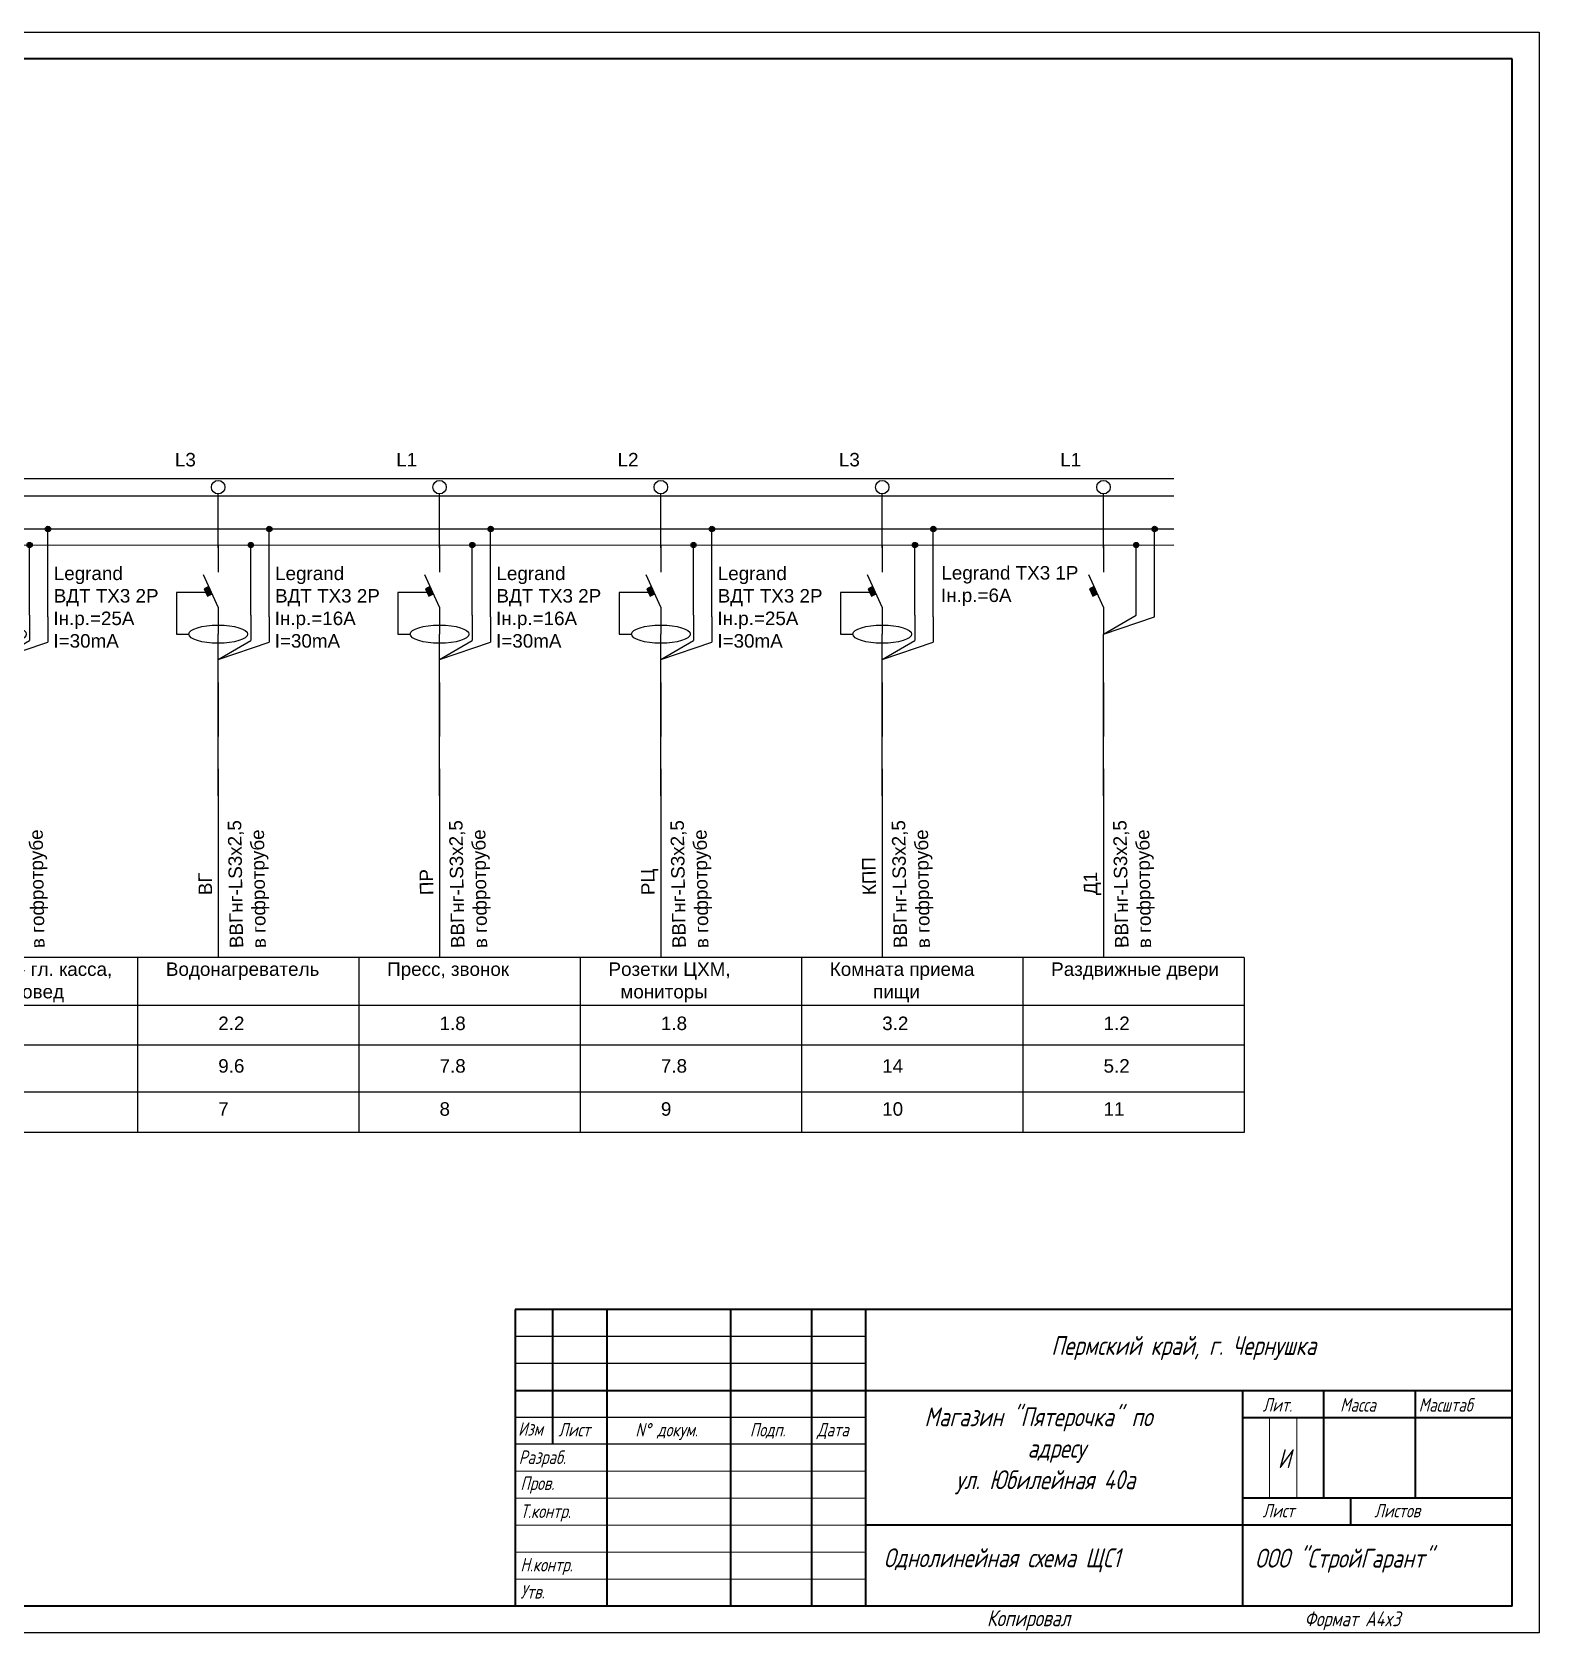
# Model space of a CAD drawing. Header units: millimetres. Extents: x 704 to 1334, y 505 to 802.
# Drawn here: x 1053.9 to 1333.6, y 504.9 to 801.9 of the extents above; entities that cross this region are included whole.
import ezdxf
from ezdxf.enums import TextEntityAlignment as Align

# ---------------------------------------------------------------- set-up
doc = ezdxf.new("R2010")
doc.units = ezdxf.units.MM
doc.layers.add('KONTUR', color=7, linetype='Continuous')
for name, color, linetype, lineweight in [('Основная', 7, 'Continuous', 40), ('текст', 7, 'Continuous', 30), ('тонкая', 7, 'Continuous', 20)]:
    doc.layers.add(name, color=color, linetype=linetype, lineweight=lineweight)
doc.styles.get("Standard").update_dxf_attribs({"font": 'arial.ttf'})
doc.styles.add('стиль1', font='romans.shx', dxfattribs={"width": 0.75, "oblique": 15, "height": 3.5})

# ---------------------------------------------------------------- blocks, each defined once
blk = doc.blocks.new('*U2')
for p, q in [((-11.38, 1.63), (451.74, 1.63)), ((-11.38, -1.63), (451.74, -1.63)), ((-11.38, -7.75), (451.74, -7.73)), ((-11.38, -10.75), (451.74, -10.73))]:
    blk.add_line(p, q)
at = {"char_height": 2.5, "attachment_point": 1}
for s, insert in [('N', (-17.4, -6.18)), ('PE', (-17.78, -10.21))]:
    blk.add_mtext_dynamic_manual_height_columns(s, width=0.9388, gutter_width=12.5, heights=[0], dxfattribs=dict(at, insert=insert))
blk = doc.blocks.new('*U12')
h = blk.add_hatch(color=256)
h.dxf.hatch_style = 1
h.paths.add_polyline_path([(8.98, -7.75, 1), (9.98, -7.75, 1)])
h = blk.add_hatch(color=256)
h.dxf.hatch_style = 1
h.paths.add_polyline_path([(5.56, -10.75, 1), (6.56, -10.75, 1)])
h = blk.add_hatch(color=256)
h.dxf.hatch_style = 1
h.paths.add_polyline_path([(-1.74, -18.47), (-2.58, -18.86), (-1.97, -20.2), (-1.12, -19.81)])
for p, q in [((0, -11.25), (0, -1.25)), ((9.48, -24.08), (9.48, -8.25)), ((0, -10.76), (0, -15.76)), ((6.06, -23.77), (6.06, -11.25)), ((0, -22.27), (-2.75, -16.27)), ((-2.28, -19.53), (-7.74, -19.53)), ((-7.74, -19.53), (-7.74, -27.27)), ((0, -22.27), (0, -27.27)), ((6.06, -23.77), (6.06, -28.46)), ((9.48, -24.08), (9.48, -28.78)), ((-7.74, -27.27), (-5.46, -27.27)), ((0.01, -41.25), (0, -27.27)), ((0, -31.96), (6.06, -28.46)), ((0, -31.96), (9.48, -28.78)), ((0.01, -36.25), (0.01, -46.25)), ((0.01, -57.27), (0.01, -41.25)), ((0.01, -52.27), (0.01, -57.27)), ((0.01, -57.27), (0.01, -87.24))]:
    blk.add_line(p, q)
at = {"linetype": 'Continuous'}
for p, q in [((-1.72, -18.46), (-2.58, -18.86)), ((-2.58, -18.86), (-1.97, -20.2)), ((-1.97, -20.2), (-1.11, -19.81)), ((-1.97, -20.2), (-1.97, -20.2))]:
    blk.add_line(p, q, dxfattribs=at)
for centre, radius in [((0, 0), 1.25), ((9.48, -7.75), 0.5), ((6.06, -10.75), 0.5)]:
    blk.add_circle(centre, radius)
blk.add_ellipse((0, -27.27), major_axis=(-5.46, 0), ratio=0.309309)
for tag, p in [('Подключение', (-8.04, 3.85)), ('УЗО1_001', (-30.51, -17.24)), ('УЗО1_002', (-30.51, -21.42)), ('УЗО1_003', (-30.58, -25.59)), ('УЗО1_004', (-30.58, -29.77)), ('Обозначение_001', (-9.72, -90.67)), ('Обозначение_002', (-9.45, -94.88)), ('ТокРасч', (0.01, -108.63)), ('Колонка', (0.01, -116.61))]:
    blk.add_attdef(tag, p, '', height=2.5)
for tag, p in [('Длина', (2.43, -53.61)), ('Маркер', (-3.63, -75.71)), ('Способ', (6.35, -85.54)), ('Марка', (2.14, -85.54))]:
    blk.add_attdef(tag, text='', height=2.5, rotation=90.9399).set_placement(p, align=Align.TOP_LEFT)
blk.add_attdef('Мощность', text='', height=2.5).set_placement((0.01, -98.22), align=Align.TOP_LEFT)
blk = doc.blocks.new('*U13')
h = blk.add_hatch(color=256)
h.dxf.hatch_style = 1
h.paths.add_polyline_path([(8.98, -7.75, 1), (9.98, -7.75, 1)])
h = blk.add_hatch(color=256)
h.dxf.hatch_style = 1
h.paths.add_polyline_path([(5.56, -10.75, 1), (6.56, -10.75, 1)])
h = blk.add_hatch(color=256)
h.dxf.hatch_style = 1
h.paths.add_polyline_path([(-1.74, -18.47), (-2.58, -18.86), (-1.97, -20.2), (-1.12, -19.81)])
for p, q in [((0, -11.25), (0, -1.25)), ((9.48, -24.08), (9.48, -8.25)), ((0, -10.76), (0, -15.76)), ((6.06, -23.77), (6.06, -11.25)), ((0, -22.27), (-2.75, -16.27)), ((-2.28, -19.53), (-7.74, -19.53)), ((-7.74, -19.53), (-7.74, -27.27)), ((0, -22.27), (0, -27.27)), ((6.06, -23.77), (6.06, -28.46)), ((9.48, -24.08), (9.48, -28.78)), ((-7.74, -27.27), (-5.46, -27.27)), ((0.01, -41.25), (0, -27.27)), ((0, -31.96), (6.06, -28.46)), ((0, -31.96), (9.48, -28.78)), ((0.01, -36.25), (0.01, -46.25)), ((0.01, -57.27), (0.01, -41.25)), ((0.01, -52.27), (0.01, -57.27)), ((0.01, -57.27), (0.01, -87.24))]:
    blk.add_line(p, q)
at = {"linetype": 'Continuous'}
for p, q in [((-1.72, -18.46), (-2.58, -18.86)), ((-2.58, -18.86), (-1.97, -20.2)), ((-1.97, -20.2), (-1.11, -19.81)), ((-1.97, -20.2), (-1.97, -20.2))]:
    blk.add_line(p, q, dxfattribs=at)
for centre, radius in [((0, 0), 1.25), ((9.48, -7.75), 0.5), ((6.06, -10.75), 0.5)]:
    blk.add_circle(centre, radius)
blk.add_ellipse((0, -27.27), major_axis=(-5.46, 0), ratio=0.309309)
for tag, p in [('Подключение', (-8.04, 3.85)), ('УЗО1_001', (-30.51, -17.24)), ('УЗО1_002', (-30.51, -21.42)), ('УЗО1_003', (-30.58, -25.59)), ('УЗО1_004', (-30.58, -29.77)), ('Обозначение_001', (-9.72, -90.67)), ('Обозначение_002', (-9.45, -94.88)), ('ТокРасч', (0.01, -108.63)), ('Колонка', (0.01, -116.61))]:
    blk.add_attdef(tag, p, '', height=2.5)
for tag, p in [('Длина', (2.43, -53.61)), ('Маркер', (-3.63, -75.71)), ('Способ', (6.35, -85.54)), ('Марка', (2.14, -85.54))]:
    blk.add_attdef(tag, text='', height=2.5, rotation=90.9399).set_placement(p, align=Align.TOP_LEFT)
blk.add_attdef('Мощность', text='', height=2.5).set_placement((0.01, -98.22), align=Align.TOP_LEFT)
blk = doc.blocks.new('*U14')
h = blk.add_hatch(color=256)
h.dxf.hatch_style = 1
h.paths.add_polyline_path([(8.98, -7.75, 1), (9.98, -7.75, 1)])
h = blk.add_hatch(color=256)
h.dxf.hatch_style = 1
h.paths.add_polyline_path([(5.56, -10.75, 1), (6.56, -10.75, 1)])
h = blk.add_hatch(color=256)
h.dxf.hatch_style = 1
h.paths.add_polyline_path([(-1.74, -18.47), (-2.58, -18.86), (-1.97, -20.2), (-1.12, -19.81)])
for p, q in [((0, -11.25), (0, -1.25)), ((9.48, -24.08), (9.48, -8.25)), ((0, -10.76), (0, -15.76)), ((6.06, -23.77), (6.06, -11.25)), ((0, -22.27), (-2.75, -16.27)), ((-2.28, -19.53), (-7.74, -19.53)), ((-7.74, -19.53), (-7.74, -27.27)), ((0, -22.27), (0, -27.27)), ((6.06, -23.77), (6.06, -28.46)), ((9.48, -24.08), (9.48, -28.78)), ((-7.74, -27.27), (-5.46, -27.27)), ((0.01, -41.25), (0, -27.27)), ((0, -31.96), (6.06, -28.46)), ((0, -31.96), (9.48, -28.78)), ((0.01, -36.25), (0.01, -46.25)), ((0.01, -57.27), (0.01, -41.25)), ((0.01, -52.27), (0.01, -57.27)), ((0.01, -57.27), (0.01, -87.24))]:
    blk.add_line(p, q)
at = {"linetype": 'Continuous'}
for p, q in [((-1.72, -18.46), (-2.58, -18.86)), ((-2.58, -18.86), (-1.97, -20.2)), ((-1.97, -20.2), (-1.11, -19.81)), ((-1.97, -20.2), (-1.97, -20.2))]:
    blk.add_line(p, q, dxfattribs=at)
for centre, radius in [((0, 0), 1.25), ((9.48, -7.75), 0.5), ((6.06, -10.75), 0.5)]:
    blk.add_circle(centre, radius)
blk.add_ellipse((0, -27.27), major_axis=(-5.46, 0), ratio=0.309309)
for tag, p in [('Подключение', (-8.04, 3.85)), ('УЗО1_001', (-30.51, -17.24)), ('УЗО1_002', (-30.51, -21.42)), ('УЗО1_003', (-30.58, -25.59)), ('УЗО1_004', (-30.58, -29.77)), ('Обозначение_001', (-9.72, -90.67)), ('Обозначение_002', (-9.45, -94.88)), ('ТокРасч', (0.01, -108.63)), ('Колонка', (0.01, -116.61))]:
    blk.add_attdef(tag, p, '', height=2.5)
for tag, p in [('Длина', (2.43, -53.61)), ('Маркер', (-3.63, -75.71)), ('Способ', (6.35, -85.54)), ('Марка', (2.14, -85.54))]:
    blk.add_attdef(tag, text='', height=2.5, rotation=90.9399).set_placement(p, align=Align.TOP_LEFT)
blk.add_attdef('Мощность', text='', height=2.5).set_placement((0.01, -98.22), align=Align.TOP_LEFT)
blk = doc.blocks.new('*U15')
h = blk.add_hatch(color=256)
h.dxf.hatch_style = 1
h.paths.add_polyline_path([(8.98, -7.75, 1), (9.98, -7.75, 1)])
h = blk.add_hatch(color=256)
h.dxf.hatch_style = 1
h.paths.add_polyline_path([(5.56, -10.75, 1), (6.56, -10.75, 1)])
h = blk.add_hatch(color=256)
h.dxf.hatch_style = 1
h.paths.add_polyline_path([(-1.74, -18.47), (-2.58, -18.86), (-1.97, -20.2), (-1.12, -19.81)])
for p, q in [((0, -11.25), (0, -1.25)), ((9.48, -24.08), (9.48, -8.25)), ((0, -10.76), (0, -15.76)), ((6.06, -23.77), (6.06, -11.25)), ((0, -22.27), (-2.75, -16.27)), ((-2.28, -19.53), (-7.74, -19.53)), ((-7.74, -19.53), (-7.74, -27.27)), ((0, -22.27), (0, -27.27)), ((6.06, -23.77), (6.06, -28.46)), ((9.48, -24.08), (9.48, -28.78)), ((-7.74, -27.27), (-5.46, -27.27)), ((0.01, -41.25), (0, -27.27)), ((0, -31.96), (6.06, -28.46)), ((0, -31.96), (9.48, -28.78)), ((0.01, -36.25), (0.01, -46.25)), ((0.01, -57.27), (0.01, -41.25)), ((0.01, -52.27), (0.01, -57.27)), ((0.01, -57.27), (0.01, -87.24))]:
    blk.add_line(p, q)
at = {"linetype": 'Continuous'}
for p, q in [((-1.72, -18.46), (-2.58, -18.86)), ((-2.58, -18.86), (-1.97, -20.2)), ((-1.97, -20.2), (-1.11, -19.81)), ((-1.97, -20.2), (-1.97, -20.2))]:
    blk.add_line(p, q, dxfattribs=at)
for centre, radius in [((0, 0), 1.25), ((9.48, -7.75), 0.5), ((6.06, -10.75), 0.5)]:
    blk.add_circle(centre, radius)
blk.add_ellipse((0, -27.27), major_axis=(-5.46, 0), ratio=0.309309)
for tag, p in [('Подключение', (-8.04, 3.85)), ('УЗО1_001', (-30.51, -17.24)), ('УЗО1_002', (-30.51, -21.42)), ('УЗО1_003', (-30.58, -25.59)), ('УЗО1_004', (-30.58, -29.77)), ('Обозначение_001', (-9.72, -90.67)), ('Обозначение_002', (-9.45, -94.88)), ('ТокРасч', (0.01, -108.63)), ('Колонка', (0.01, -116.61))]:
    blk.add_attdef(tag, p, '', height=2.5)
for tag, p in [('Длина', (2.43, -53.61)), ('Маркер', (-3.63, -75.71)), ('Способ', (6.35, -85.54)), ('Марка', (2.14, -85.54))]:
    blk.add_attdef(tag, text='', height=2.5, rotation=90.9399).set_placement(p, align=Align.TOP_LEFT)
blk.add_attdef('Мощность', text='', height=2.5).set_placement((0.01, -98.22), align=Align.TOP_LEFT)
blk = doc.blocks.new('*U16')
h = blk.add_hatch(color=256)
h.dxf.hatch_style = 1
h.paths.add_polyline_path([(8.98, -7.75, 1), (9.98, -7.75, 1)])
h = blk.add_hatch(color=256)
h.dxf.hatch_style = 1
h.paths.add_polyline_path([(5.56, -10.75, 1), (6.56, -10.75, 1)])
h = blk.add_hatch(color=256)
h.dxf.hatch_style = 1
h.paths.add_polyline_path([(-1.74, -18.47), (-2.58, -18.86), (-1.97, -20.2), (-1.12, -19.81)])
for p, q in [((0, -11.25), (0, -1.25)), ((9.48, -24.08), (9.48, -8.25)), ((0, -10.76), (0, -15.76)), ((6.06, -23.77), (6.06, -11.25)), ((0, -22.27), (-2.75, -16.27)), ((-2.28, -19.53), (-7.74, -19.53)), ((-7.74, -19.53), (-7.74, -27.27)), ((0, -22.27), (0, -27.27)), ((6.06, -23.77), (6.06, -28.46)), ((9.48, -24.08), (9.48, -28.78)), ((-7.74, -27.27), (-5.46, -27.27)), ((0.01, -41.25), (0, -27.27)), ((0, -31.96), (6.06, -28.46)), ((0, -31.96), (9.48, -28.78)), ((0.01, -36.25), (0.01, -46.25)), ((0.01, -57.27), (0.01, -41.25)), ((0.01, -52.27), (0.01, -57.27)), ((0.01, -57.27), (0.01, -87.24))]:
    blk.add_line(p, q)
at = {"linetype": 'Continuous'}
for p, q in [((-1.72, -18.46), (-2.58, -18.86)), ((-2.58, -18.86), (-1.97, -20.2)), ((-1.97, -20.2), (-1.11, -19.81)), ((-1.97, -20.2), (-1.97, -20.2))]:
    blk.add_line(p, q, dxfattribs=at)
for centre, radius in [((0, 0), 1.25), ((9.48, -7.75), 0.5), ((6.06, -10.75), 0.5)]:
    blk.add_circle(centre, radius)
blk.add_ellipse((0, -27.27), major_axis=(-5.46, 0), ratio=0.309309)
for tag, p in [('Подключение', (-8.04, 3.85)), ('УЗО1_001', (-30.51, -17.24)), ('УЗО1_002', (-30.51, -21.42)), ('УЗО1_003', (-30.58, -25.59)), ('УЗО1_004', (-30.58, -29.77)), ('Обозначение_001', (-9.72, -90.67)), ('Обозначение_002', (-9.45, -94.88)), ('ТокРасч', (0.01, -108.63)), ('Колонка', (0.01, -116.61))]:
    blk.add_attdef(tag, p, '', height=2.5)
for tag, p in [('Длина', (2.43, -53.61)), ('Маркер', (-3.63, -75.71)), ('Способ', (6.35, -85.54)), ('Марка', (2.14, -85.54))]:
    blk.add_attdef(tag, text='', height=2.5, rotation=90.9399).set_placement(p, align=Align.TOP_LEFT)
blk.add_attdef('Мощность', text='', height=2.5).set_placement((0.01, -98.22), align=Align.TOP_LEFT)
blk = doc.blocks.new('*U17')
h = blk.add_hatch(color=256)
h.dxf.hatch_style = 1
h.paths.add_polyline_path([(8.98, -7.75, 1), (9.98, -7.75, 1)])
h = blk.add_hatch(color=256)
h.dxf.hatch_style = 1
h.paths.add_polyline_path([(5.56, -10.75, 1), (6.56, -10.75, 1)])
h = blk.add_hatch(color=256)
h.dxf.hatch_style = 1
h.paths.add_polyline_path([(-1.74, -18.47), (-2.58, -18.86), (-1.97, -20.2), (-1.12, -19.81)])
for p, q in [((0, -11.25), (0, -1.25)), ((9.48, -24.08), (9.48, -8.25)), ((0, -10.76), (0, -15.76)), ((6.06, -23.77), (6.06, -11.25)), ((0, -22.27), (-2.75, -16.27)), ((0, -22.27), (0, -27.27)), ((0, -27.27), (6.06, -23.77)), ((0, -27.27), (9.48, -24.08)), ((0.01, -41.25), (0, -27.27)), ((0.01, -36.25), (0.01, -46.25)), ((0.01, -57.27), (0.01, -41.25)), ((0.01, -52.27), (0.01, -57.27)), ((0.01, -57.27), (0.01, -87.24))]:
    blk.add_line(p, q)
at = {"linetype": 'Continuous'}
for p, q in [((-1.72, -18.46), (-2.58, -18.86)), ((-2.58, -18.86), (-1.97, -20.2)), ((-1.97, -20.2), (-1.11, -19.81)), ((-1.97, -20.2), (-1.97, -20.2))]:
    blk.add_line(p, q, dxfattribs=at)
for centre, radius in [((0, 0), 1.25), ((9.48, -7.75), 0.5), ((6.06, -10.75), 0.5)]:
    blk.add_circle(centre, radius)
for tag, p in [('Подключение', (-8.04, 3.85)), ('Автомат_001', (-30.09, -17.14)), ('Автомат_002', (-30.16, -21.32)), ('Обозначение_001', (-9.72, -90.67)), ('Обозначение_002', (-9.45, -94.88)), ('ТокРасч', (0.01, -108.63)), ('Колонка', (0.01, -116.61))]:
    blk.add_attdef(tag, p, '', height=2.5)
for tag, p in [('Длина', (2.43, -53.61)), ('Маркер', (-3.63, -75.71)), ('Способ', (6.35, -85.54)), ('Марка', (2.14, -85.54))]:
    blk.add_attdef(tag, text='', height=2.5, rotation=90.9399).set_placement(p, align=Align.TOP_LEFT)
blk.add_attdef('Мощность', text='', height=2.5).set_placement((0.01, -98.22), align=Align.TOP_LEFT)

msp = doc.modelspace()

# ---------------------------------------------------------------- linework, layer by layer
for p, q in [((1278.91, 630.27), (732.2, 630.27)), ((1073.53, 630.27), (1073.53, 597.77)), ((1114.61, 630.27), (1114.61, 597.77)), ((1155.68, 630.27), (1155.68, 597.77)), ((1196.76, 630.27), (1196.76, 597.77)), ((1237.83, 630.27), (1237.83, 597.77)), ((1278.91, 630.27), (1278.91, 597.77)), ((1278.91, 621.34), (732.2, 621.34)), ((1278.91, 613.99), (732.2, 613.99)), ((1278.91, 605.27), (732.2, 605.27)), ((1278.91, 597.77), (732.2, 597.77)), ((1208.61, 559.93), (1143.61, 559.93)), ((1208.61, 554.93), (1143.61, 554.93)), ((1208.61, 544.93), (1143.61, 544.93)), ((1208.61, 539.93), (1143.61, 539.93)), ((1278.61, 509.93), (1278.61, 509.93))]:
    msp.add_line(p, q)
at = {"layer": 'KONTUR'}
for p, q in [((703.61, 801.93), (1333.61, 801.93)), ((1333.61, 801.93), (1333.61, 504.93)), ((1333.61, 504.93), (703.61, 504.93))]:
    msp.add_line(p, q, dxfattribs=at)
at = {"layer": 'Основная'}
for p, q in [((1328.61, 796.93), (711.61, 796.93)), ((1328.61, 509.93), (1328.61, 796.93)), ((1143.61, 564.93), (1143.61, 509.93)), ((1328.61, 564.93), (1143.61, 564.93)), ((1150.61, 539.93), (1150.61, 564.93)), ((1160.61, 564.93), (1160.61, 509.93)), ((1183.61, 509.93), (1183.61, 564.93)), ((1198.61, 564.93), (1198.61, 509.93)), ((1208.61, 564.93), (1208.61, 509.93)), ((1143.61, 549.93), (1328.61, 549.93)), ((1278.61, 549.93), (1278.61, 509.93)), ((1293.61, 549.93), (1293.61, 529.93)), ((1310.61, 549.93), (1310.61, 529.93)), ((1278.61, 544.93), (1328.61, 544.93)), ((1328.61, 529.93), (1278.61, 529.93)), ((1298.61, 529.93), (1298.61, 524.93)), ((1328.61, 524.93), (1208.61, 524.93)), ((1328.61, 509.93), (711.61, 509.93))]:
    msp.add_line(p, q, dxfattribs=at)
at = {"layer": 'тонкая'}
for p, q in [((1283.6, 544.72), (1283.6, 529.93)), ((1288.67, 544.72), (1288.67, 529.93)), ((1143.61, 534.93), (1208.61, 534.93)), ((1208.61, 529.93), (1143.61, 529.93)), ((1208.61, 524.93), (1143.61, 524.93))]:
    msp.add_line(p, q, dxfattribs=at)
for points in [[(1143.61, 519.93), (1208.61, 519.93)], [(1143.61, 514.93), (1208.61, 514.93)]]:
    msp.add_lwpolyline(points, dxfattribs=at)

# ---------------------------------------------------------------- block references
ref = msp.add_blockref('*U12', (1047.42, 717.5))
ref.add_attrib('Подключение', 'L2', (1039.38, 721.35), dxfattribs={"height": 2.5})
ref.add_attrib('Маркер', 'ТГК', dxfattribs={"height": 2.5, "rotation": 90.9399}).set_placement((1043.78, 641.79), align=Align.TOP_LEFT)
ref.add_attrib('Марка', 'ВВГнг-LS3x2,5', dxfattribs={"height": 2.5, "rotation": 90.9399}).set_placement((1049.56, 631.97), align=Align.TOP_LEFT)
ref.add_attrib('Способ', 'в гофротрубе', dxfattribs={"height": 2.5, "rotation": 90.9399}).set_placement((1053.77, 631.96), align=Align.TOP_LEFT)
ref.add_attrib('Обозначение_001', 'Розетки - гл. касса,', (1037.7, 626.83), dxfattribs={"height": 2.5})
ref.add_attrib('Мощность', '1.2', dxfattribs={"height": 2.5}).set_placement((1047.42, 619.28), align=Align.TOP_LEFT)
ref.add_attrib('ТокРасч', '5.2', (1047.42, 608.88), dxfattribs={"height": 2.5})
ref.add_attrib('Колонка', '6', (1047.42, 600.89), dxfattribs={"height": 2.5})
ref.add_attrib('УЗО1_001', 'Legrand', (1016.9, 700.26), dxfattribs={"height": 2.5})
ref.add_attrib('Обозначение_002', '     товаровед', (1037.97, 622.66), dxfattribs={"height": 2.5})
ref.add_attrib('УЗО1_002', 'ВДТ TX3 2P', (1016.9, 696.09), dxfattribs={"height": 2.5})
ref.add_attrib('УЗО1_003', 'Iн.р.=16А', (1016.83, 691.91), dxfattribs={"height": 2.5})
ref.add_attrib('УЗО1_004', 'I=30mA', (1016.83, 687.73), dxfattribs={"height": 2.5})
ref = msp.add_blockref('*U13', (1088.49, 717.5))
ref.add_attrib('Подключение', 'L3', (1080.46, 721.35), dxfattribs={"height": 2.5})
ref.add_attrib('Маркер', 'ВГ', dxfattribs={"height": 2.5, "rotation": 90.9399}).set_placement((1084.86, 641.79), align=Align.TOP_LEFT)
ref.add_attrib('Марка', 'ВВГнг-LS3x2,5', dxfattribs={"height": 2.5, "rotation": 90.9399}).set_placement((1090.64, 631.97), align=Align.TOP_LEFT)
ref.add_attrib('Способ', 'в гофротрубе', dxfattribs={"height": 2.5, "rotation": 90.9399}).set_placement((1094.84, 631.96), align=Align.TOP_LEFT)
ref.add_attrib('Обозначение_001', 'Водонагреватель', (1078.79, 626.83), dxfattribs={"height": 2.5})
ref.add_attrib('Мощность', '2.2', dxfattribs={"height": 2.5}).set_placement((1088.5, 619.28), align=Align.TOP_LEFT)
ref.add_attrib('ТокРасч', '9.6', (1088.5, 608.88), dxfattribs={"height": 2.5})
ref.add_attrib('Колонка', '7', (1088.5, 600.89), dxfattribs={"height": 2.5})
ref.add_attrib('УЗО1_001', 'Legrand', (1057.98, 700.26), dxfattribs={"height": 2.5})
ref.add_attrib('УЗО1_002', 'ВДТ TX3 2P', (1057.98, 696.09), dxfattribs={"height": 2.5})
ref.add_attrib('УЗО1_003', 'Iн.р.=25А', (1057.91, 691.91), dxfattribs={"height": 2.5})
ref.add_attrib('УЗО1_004', 'I=30mA', (1057.91, 687.73), dxfattribs={"height": 2.5})
ref = msp.add_blockref('*U14', (1129.57, 717.5))
ref.add_attrib('Подключение', 'L1', (1121.53, 721.35), dxfattribs={"height": 2.5})
ref.add_attrib('Маркер', 'ПР', dxfattribs={"height": 2.5, "rotation": 90.9399}).set_placement((1125.93, 641.79), align=Align.TOP_LEFT)
ref.add_attrib('Марка', 'ВВГнг-LS3x2,5', dxfattribs={"height": 2.5, "rotation": 90.9399}).set_placement((1131.71, 631.97), align=Align.TOP_LEFT)
ref.add_attrib('Способ', 'в гофротрубе', dxfattribs={"height": 2.5, "rotation": 90.9399}).set_placement((1135.92, 631.96), align=Align.TOP_LEFT)
ref.add_attrib('Обозначение_001', 'Пресс, звонок', (1119.85, 626.83), dxfattribs={"height": 2.5})
ref.add_attrib('Мощность', '1.8', dxfattribs={"height": 2.5}).set_placement((1129.57, 619.28), align=Align.TOP_LEFT)
ref.add_attrib('ТокРасч', '7.8', (1129.57, 608.88), dxfattribs={"height": 2.5})
ref.add_attrib('Колонка', '8', (1129.57, 600.89), dxfattribs={"height": 2.5})
ref.add_attrib('УЗО1_001', 'Legrand', (1099.05, 700.26), dxfattribs={"height": 2.5})
ref.add_attrib('УЗО1_002', 'ВДТ TX3 2P', (1099.05, 696.09), dxfattribs={"height": 2.5})
ref.add_attrib('УЗО1_003', 'Iн.р.=16А', (1098.98, 691.91), dxfattribs={"height": 2.5})
ref.add_attrib('УЗО1_004', 'I=30mA', (1098.98, 687.73), dxfattribs={"height": 2.5})
ref = msp.add_blockref('*U15', (1170.64, 717.5))
ref.add_attrib('Подключение', 'L2', (1162.61, 721.35), dxfattribs={"height": 2.5})
ref.add_attrib('Маркер', 'РЦ', dxfattribs={"height": 2.5, "rotation": 90.9399}).set_placement((1167.01, 641.79), align=Align.TOP_LEFT)
ref.add_attrib('Марка', 'ВВГнг-LS3x2,5', dxfattribs={"height": 2.5, "rotation": 90.9399}).set_placement((1172.79, 631.97), align=Align.TOP_LEFT)
ref.add_attrib('Способ', 'в гофротрубе', dxfattribs={"height": 2.5, "rotation": 90.9399}).set_placement((1176.99, 631.96), align=Align.TOP_LEFT)
ref.add_attrib('Обозначение_001', 'Розетки ЦХМ,', (1160.93, 626.83), dxfattribs={"height": 2.5})
ref.add_attrib('Мощность', '1.8', dxfattribs={"height": 2.5}).set_placement((1170.65, 619.28), align=Align.TOP_LEFT)
ref.add_attrib('ТокРасч', '7.8', (1170.65, 608.88), dxfattribs={"height": 2.5})
ref.add_attrib('Колонка', '9', (1170.65, 600.89), dxfattribs={"height": 2.5})
ref.add_attrib('УЗО1_001', 'Legrand', (1140.13, 700.26), dxfattribs={"height": 2.5})
ref.add_attrib('Обозначение_002', '  мониторы', (1161.19, 622.66), dxfattribs={"height": 2.5})
ref.add_attrib('УЗО1_002', 'ВДТ TX3 2P', (1140.13, 696.09), dxfattribs={"height": 2.5})
ref.add_attrib('УЗО1_003', 'Iн.р.=16А', (1140.06, 691.91), dxfattribs={"height": 2.5})
ref.add_attrib('УЗО1_004', 'I=30mA', (1140.06, 687.73), dxfattribs={"height": 2.5})
ref = msp.add_blockref('*U16', (1211.72, 717.5))
ref.add_attrib('Подключение', 'L3', (1203.68, 721.35), dxfattribs={"height": 2.5})
ref.add_attrib('Маркер', 'КПП', dxfattribs={"height": 2.5, "rotation": 90.9399}).set_placement((1208.08, 641.79), align=Align.TOP_LEFT)
ref.add_attrib('Марка', 'ВВГнг-LS3x2,5', dxfattribs={"height": 2.5, "rotation": 90.9399}).set_placement((1213.86, 631.97), align=Align.TOP_LEFT)
ref.add_attrib('Способ', 'в гофротрубе', dxfattribs={"height": 2.5, "rotation": 90.9399}).set_placement((1218.07, 631.96), align=Align.TOP_LEFT)
ref.add_attrib('Обозначение_001', 'Комната приема', (1202, 626.83), dxfattribs={"height": 2.5})
ref.add_attrib('Мощность', '3.2', dxfattribs={"height": 2.5}).set_placement((1211.72, 619.28), align=Align.TOP_LEFT)
ref.add_attrib('ТокРасч', '14', (1211.72, 608.88), dxfattribs={"height": 2.5})
ref.add_attrib('Колонка', '10', (1211.72, 600.89), dxfattribs={"height": 2.5})
ref.add_attrib('УЗО1_001', 'Legrand', (1181.2, 700.26), dxfattribs={"height": 2.5})
ref.add_attrib('Обозначение_002', '        пищи', (1202.27, 622.66), dxfattribs={"height": 2.5})
ref.add_attrib('УЗО1_002', 'ВДТ TX3 2P', (1181.2, 696.09), dxfattribs={"height": 2.5})
ref.add_attrib('УЗО1_003', 'Iн.р.=25А', (1181.13, 691.91), dxfattribs={"height": 2.5})
ref.add_attrib('УЗО1_004', 'I=30mA', (1181.13, 687.73), dxfattribs={"height": 2.5})
ref = msp.add_blockref('*U17', (1252.79, 717.5))
ref.add_attrib('Подключение', 'L1', (1244.76, 721.35), dxfattribs={"height": 2.5})
ref.add_attrib('Автомат_001', 'Legrand TX3 1P', (1222.7, 700.36), dxfattribs={"height": 2.5})
ref.add_attrib('Маркер', 'Д1', dxfattribs={"height": 2.5, "rotation": 90.9399}).set_placement((1249.16, 641.79), align=Align.TOP_LEFT)
ref.add_attrib('Марка', 'ВВГнг-LS3x2,5', dxfattribs={"height": 2.5, "rotation": 90.9399}).set_placement((1254.94, 631.97), align=Align.TOP_LEFT)
ref.add_attrib('Способ', 'в гофротрубе', dxfattribs={"height": 2.5, "rotation": 90.9399}).set_placement((1259.14, 631.96), align=Align.TOP_LEFT)
ref.add_attrib('Обозначение_001', 'Раздвижные двери', (1243.08, 626.83), dxfattribs={"height": 2.5})
ref.add_attrib('Мощность', '1.2', dxfattribs={"height": 2.5}).set_placement((1252.8, 619.28), align=Align.TOP_LEFT)
ref.add_attrib('ТокРасч', '5.2', (1252.8, 608.88), dxfattribs={"height": 2.5})
ref.add_attrib('Колонка', '11', (1252.8, 600.89), dxfattribs={"height": 2.5})
ref.add_attrib('Автомат_002', 'Iн.р.=6А', (1222.63, 696.19), dxfattribs={"height": 2.5})
msp.add_blockref('*U2', (814.13, 717.5))

# ---------------------------------------------------------------- texts
at = {"char_height": 3.5, "attachment_point": 1, "style": 'стиль1'}
for s, width, insert in [('Пермский край, г. Чернушка', 63.7416, (1243.09, 560.01)), ('\\pi5.0065;Магазин "Пятерочка" по\\P\\pi24.136;адресу \\P\\pi10.819;ул. Юбилейная 40а', 61.388, (1214.55, 546.78)), ('И', 3.5309, (1285.14, 539.05)), ('Однолинейная схема ЩС1', 65.7745, (1211.99, 520.63)), ('ООО "СтройГарант"', 46.337, (1280.89, 520.56))]:
    msp.add_mtext_dynamic_manual_height_columns(s, width=width, gutter_width=12.5, heights=[0], dxfattribs=dict(at, insert=insert))
at = {"layer": 'текст', "style": 'стиль1', "oblique": 15, "width": 0.75}
for s, height, p in [('Лит.', 2.5, (1282.33, 546)), ('Масса', 2.5, (1296.7, 546)), ('Масштаб', 2.5, (1311.29, 546)), ('Изм', 2.5, (1144.15, 541.54)), ('Лист', 2.5, (1151.63, 541.39)), ('N%%d докум. ', 2.5, (1165.91, 541.39)), ('Подп.', 2.5, (1187.16, 541.39)), ('Дата', 2.5, (1199.62, 541.39)), ('Разраб.', 2.5, (1144.27, 536.29)), ('Пров.', 2.5, (1144.57, 531.46)), ('Т.контр.', 2.5, (1144.57, 526.27)), ('Лист', 2.5, (1282.33, 526.38)), ('Листов', 2.5, (1303.05, 526.38)), ('Н.контр.', 2.5, (1144.57, 516.34)), ('Утв.', 2.5, (1144.57, 511.32)), ('Копировал', 3, (1231.14, 506.18)), ('Формат А4x3', 2.75, (1290.07, 506.18))]:
    msp.add_text(s, height=height, dxfattribs=at).set_placement(p)

doc.saveas('drawing.dxf')
